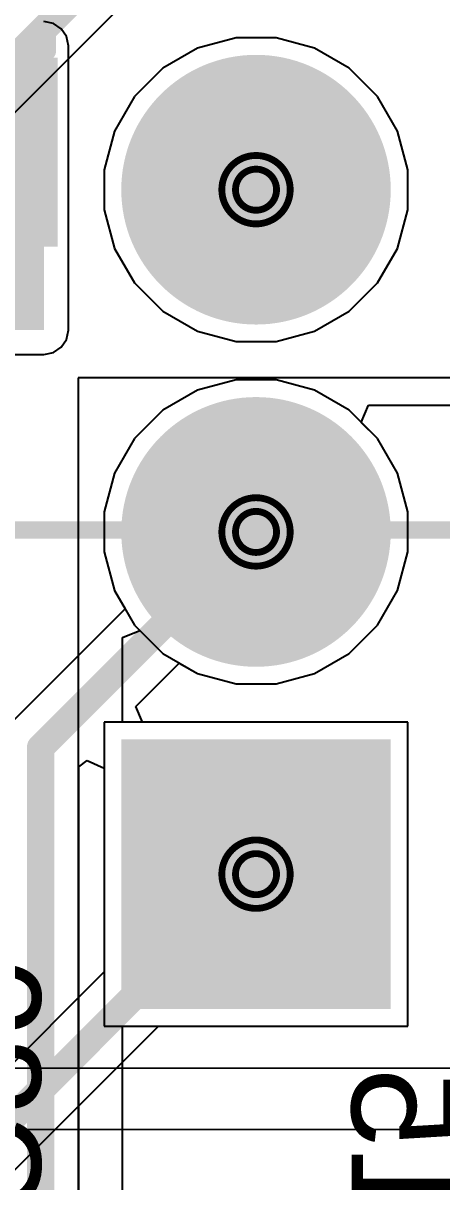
# Model space of a CAD drawing. Header units: inches. Extents: x -6 to 430, y 0 to 90.
# Drawn here: x 36.52 to 39.63, y 20.16 to 28.76 of the extents above; entities that cross this region are included whole.
import ezdxf

# ---------------------------------------------------------------- set-up
doc = ezdxf.new("R2010")
doc.units = ezdxf.units.IN
for name, color, linetype in [('Board_Outline', 56, 'Continuous'), ('Bottom Layer', 5, 'Continuous'), ('Bottom Overlay', 54, 'Continuous'), ('Bottom Paste', 16, 'Continuous'), ('Bottom Solder', 6, 'Continuous'), ('Drill Drawing', 1, 'Continuous'), ('Layer 1', 16, 'Continuous'), ('Layer 2', 76, 'Continuous'), ('Mechanical 1', 6, 'Continuous'), ('Multi-Layer', 9, 'Continuous'), ('Pad Holes', 156, 'Continuous'), ('Top Layer', 1, 'Continuous'), ('Top Solder', 216, 'Continuous')]:
    doc.layers.add(name, color=color, linetype=linetype)
doc.styles.add('Arial', font='', dxfattribs={"height": 0.2})
doc.styles.get('Arial').set_extended_font_data('Arial')

msp = doc.modelspace()

# ---------------------------------------------------------------- hatches: boundary and pattern name
at = {"layer": 'Bottom Layer'}
for points in [[(35.3282, 26.484), (36.6744, 26.484), (36.6744, 28.5922), (35.3282, 28.5922)], [(35.354, 27.2048), (35.354, 28.4048), (36.674, 28.4048), (36.674, 27.2048)], [(33.4705, 26.484), (36.6744, 26.484), (36.6744, 28.11), (33.4705, 28.11)], [(37.2992, 21.4954), (37.2992, 23.3954), (39.1992, 23.3954), (39.1992, 21.4954)]]:
    msp.add_hatch(color=5, dxfattribs=at).paths.add_polyline_path(points)
h = msp.add_hatch(color=5, dxfattribs=at)
edge = h.paths.add_edge_path()
edge.add_arc((38.2492, 27.5254), 0.95, 0, 360)
h = msp.add_hatch(color=5, dxfattribs=at)
edge = h.paths.add_edge_path()
edge.add_arc((38.2492, 24.9854), 0.95, 0, 360)
at = {"layer": 'Bottom Paste'}
msp.add_hatch(color=16, dxfattribs=at).paths.add_polyline_path([(35.354, 27.2048), (35.354, 28.4048), (36.674, 28.4048), (36.674, 27.2048)])
at = {"layer": 'Bottom Solder'}
for points in [[(35.2524, 27.1032), (35.2524, 28.5064), (36.7756, 28.5064), (36.7756, 27.1032)], [(37.2484, 21.4446), (37.2484, 23.4462), (39.25, 23.4462), (39.25, 21.4446)]]:
    msp.add_hatch(color=6, dxfattribs=at).paths.add_polyline_path(points)
h = msp.add_hatch(color=6, dxfattribs=at)
edge = h.paths.add_edge_path()
edge.add_arc((38.2492, 27.5254), 1.0008, 0, 360)
h = msp.add_hatch(color=6, dxfattribs=at)
edge = h.paths.add_edge_path()
edge.add_arc((38.2492, 24.9854), 1.0008, 0, 360)
at = {"layer": 'Layer 1'}
h = msp.add_hatch(color=16, dxfattribs=at)
edge = h.paths.add_edge_path()
edge.add_arc((38.2492, 27.5254), 0.95, 0, 360)
h = msp.add_hatch(color=16, dxfattribs=at)
edge = h.paths.add_edge_path()
edge.add_arc((38.2492, 24.9854), 0.95, 0, 360)
msp.add_hatch(color=16, dxfattribs=at).paths.add_polyline_path([(37.2992, 21.4954), (37.2992, 23.3954), (39.1992, 23.3954), (39.1992, 21.4954)])
at = {"layer": 'Layer 2'}
h = msp.add_hatch(color=76, dxfattribs=at)
edge = h.paths.add_edge_path()
edge.add_arc((38.2492, 27.5254), 0.95, 0, 360)
h = msp.add_hatch(color=76, dxfattribs=at)
edge = h.paths.add_edge_path()
edge.add_arc((38.2492, 24.9854), 0.95, 0, 360)
msp.add_hatch(color=76, dxfattribs=at).paths.add_polyline_path([(37.2992, 21.4954), (37.2992, 23.3954), (39.1992, 23.3954), (39.1992, 21.4954)])
at = {"layer": 'Multi-Layer'}
h = msp.add_hatch(color=9, dxfattribs=at)
edge = h.paths.add_edge_path()
edge.add_arc((38.2492, 27.5254), 0.95, 0, 360)
h = msp.add_hatch(color=9, dxfattribs=at)
edge = h.paths.add_edge_path()
edge.add_arc((38.2492, 24.9854), 0.95, 0, 360)
msp.add_hatch(color=9, dxfattribs=at).paths.add_polyline_path([(37.2992, 21.4954), (37.2992, 23.3954), (39.1992, 23.3954), (39.1992, 21.4954)])
at = {"layer": 'Pad Holes'}
h = msp.add_hatch(color=7, dxfattribs=at)
edge = h.paths.add_edge_path()
edge.add_arc((38.2492, 27.5254), 0.515, 0, 360)
h = msp.add_hatch(color=7, dxfattribs=at)
edge = h.paths.add_edge_path()
edge.add_arc((38.2492, 24.9854), 0.515, 0, 360)
h = msp.add_hatch(color=7, dxfattribs=at)
edge = h.paths.add_edge_path()
edge.add_arc((38.2492, 22.4454), 0.515, 0, 360)
at = {"layer": 'Top Layer'}
h = msp.add_hatch(color=1, dxfattribs=at)
edge = h.paths.add_edge_path()
edge.add_arc((38.2492, 27.5254), 0.95, 0, 360)
h = msp.add_hatch(color=1, dxfattribs=at)
edge = h.paths.add_edge_path()
edge.add_arc((38.2492, 24.9854), 0.95, 0, 360)
msp.add_hatch(color=1, dxfattribs=at).paths.add_polyline_path([(37.2992, 21.4954), (37.2992, 23.3954), (39.1992, 23.3954), (39.1992, 21.4954)])
at = {"layer": 'Top Solder'}
h = msp.add_hatch(color=216, dxfattribs=at)
edge = h.paths.add_edge_path()
edge.add_arc((38.2492, 27.5254), 1.0008, 0, 360)
h = msp.add_hatch(color=216, dxfattribs=at)
edge = h.paths.add_edge_path()
edge.add_arc((38.2492, 24.9854), 1.0008, 0, 360)
msp.add_hatch(color=216, dxfattribs=at).paths.add_polyline_path([(37.2484, 21.4446), (37.2484, 23.4462), (39.25, 23.4462), (39.25, 21.4446)])

# ---------------------------------------------------------------- linework, layer by layer
at = {"layer": 'Board_Outline'}
msp.add_lwpolyline([(22.5, 25, 0.127, 0.127, 0), (45, 25, 0.127, 0.127, 0)], format="xyseb", dxfattribs=at)
at = {"layer": 'Bottom Layer'}
for p, q in [((36.7438, 28.7597), (36.6744, 28.7735)), ((36.8026, 28.7204), (36.7438, 28.7597)), ((36.8419, 28.6616), (36.8026, 28.7204)), ((36.8557, 28.5922), (36.8419, 28.6616)), ((38.1007, 28.6532), (37.8139, 28.5763)), ((38.3977, 28.6532), (38.1007, 28.6532)), ((38.6845, 28.5763), (38.3977, 28.6532)), ((36.8557, 26.484), (36.8557, 28.5922)), ((37.8139, 28.5763), (37.5567, 28.4279)), ((38.9417, 28.4279), (38.6845, 28.5763)), ((37.5567, 28.4279), (37.3467, 28.2179)), ((39.1517, 28.2179), (38.9417, 28.4279)), ((37.3467, 28.2179), (37.1983, 27.9607)), ((39.3001, 27.9607), (39.1517, 28.2179)), ((37.1983, 27.9607), (37.1214, 27.6739)), ((39.377, 27.6739), (39.3001, 27.9607)), ((37.1214, 27.6739), (37.1214, 27.3769)), ((39.377, 27.3769), (39.377, 27.6739)), ((37.1214, 27.3769), (37.1983, 27.0901)), ((39.3001, 27.0901), (39.377, 27.3769)), ((37.1983, 27.0901), (37.3467, 26.8329)), ((39.1517, 26.8329), (39.3001, 27.0901)), ((37.3467, 26.8329), (37.5567, 26.6229)), ((38.9417, 26.6229), (39.1517, 26.8329)), ((37.5567, 26.6229), (37.8139, 26.4745)), ((38.6845, 26.4745), (38.9417, 26.6229)), ((36.8026, 26.3558), (36.8419, 26.4146)), ((36.8419, 26.4146), (36.8557, 26.484)), ((37.8139, 26.4745), (38.1007, 26.3976)), ((38.3977, 26.3976), (38.6845, 26.4745)), ((36.6744, 26.3027), (36.7438, 26.3165)), ((36.7438, 26.3165), (36.8026, 26.3558)), ((38.1007, 26.3976), (38.3977, 26.3976)), ((33.4705, 26.3027), (36.6744, 26.3027)), ((38.1007, 26.1132), (37.8139, 26.0363)), ((38.3977, 26.1132), (38.1007, 26.1132)), ((38.6845, 26.0363), (38.3977, 26.1132)), ((37.8139, 26.0363), (37.5567, 25.8879)), ((38.9417, 25.8879), (38.6845, 26.0363)), ((37.5567, 25.8879), (37.3467, 25.6779)), ((39.1517, 25.6779), (38.9417, 25.8879)), ((37.3467, 25.6779), (37.1983, 25.4207)), ((39.3001, 25.4207), (39.1517, 25.6779)), ((37.1983, 25.4207), (37.1214, 25.1339)), ((39.377, 25.1339), (39.3001, 25.4207)), ((37.1214, 25.1339), (37.1214, 24.8369)), ((39.377, 24.8369), (39.377, 25.1339)), ((37.1214, 24.8369), (37.1983, 24.5501)), ((39.3001, 24.5501), (39.377, 24.8369)), ((37.1983, 24.5501), (37.3467, 24.2929)), ((39.1517, 24.2929), (39.3001, 24.5501)), ((37.3467, 24.2929), (37.5567, 24.0829)), ((38.9417, 24.0829), (39.1517, 24.2929)), ((37.5567, 24.0829), (37.8139, 23.9345)), ((38.6845, 23.9345), (38.9417, 24.0829)), ((37.8139, 23.9345), (38.1007, 23.8576)), ((38.3977, 23.8576), (38.6845, 23.9345)), ((38.1007, 23.8576), (38.3977, 23.8576)), ((39.377, 23.5732), (37.1214, 23.5732)), ((37.1214, 23.5732), (37.1214, 21.7205)), ((39.377, 21.3176), (39.377, 23.5732)), ((37.1214, 21.7205), (35.5404, 20.1395)), ((35.8598, 19.6532), (37.5243, 21.3176)), ((37.5243, 21.3176), (39.377, 21.3176))]:
    msp.add_line(p, q, dxfattribs=at)
msp.add_lwpolyline([(35.6584, 19.8546, 0.2032, 0.2032, 0), (38.2492, 22.4454, 0.2032, 0.2032, 0)], format="xyseb", dxfattribs=at)
msp.add_lwpolyline([(38.1984, 22.4454, 0.1016, 0.1016, 1), (38.3, 22.4454, 0.1016, 0.1016, 1)], format="xyseb", close=True, dxfattribs=at)
at = {"layer": 'Bottom Overlay'}
msp.add_lwpolyline([(36.6998, 28.5508, 0.127, 0.127, 0), (36.6998, 29.0588, 0.127, 0.127, 0)], format="xyseb", dxfattribs=at)
msp.add_lwpolyline([(36.668, 28.5508, 0.0635, 0.0635, 1), (36.7315, 28.5508, 0.0635, 0.0635, 1)], format="xyseb", close=True, dxfattribs=at)
at = {"layer": 'Drill Drawing'}
for points in [[(38.5032, 27.5254, 0.0508, 0.0508, 1), (37.9952, 27.5254, 0.0508, 0.0508, 1)], [(38.4016, 27.5254, 0.0508, 0.0508, 1), (38.0968, 27.5254, 0.0508, 0.0508, 1)], [(37.9825, 27.5254, 0.0254, 0.0254, 1), (38.0079, 27.5254, 0.0254, 0.0254, 1)], [(38.0841, 27.5254, 0.0254, 0.0254, 1), (38.1095, 27.5254, 0.0254, 0.0254, 1)], [(38.3889, 27.5254, 0.0254, 0.0254, 1), (38.4143, 27.5254, 0.0254, 0.0254, 1)], [(38.4905, 27.5254, 0.0254, 0.0254, 1), (38.5159, 27.5254, 0.0254, 0.0254, 1)], [(38.5032, 24.9854, 0.0508, 0.0508, 1), (37.9952, 24.9854, 0.0508, 0.0508, 1)], [(38.4016, 24.9854, 0.0508, 0.0508, 1), (38.0968, 24.9854, 0.0508, 0.0508, 1)], [(37.9825, 24.9854, 0.0254, 0.0254, 1), (38.0079, 24.9854, 0.0254, 0.0254, 1)], [(38.0841, 24.9854, 0.0254, 0.0254, 1), (38.1095, 24.9854, 0.0254, 0.0254, 1)], [(38.3889, 24.9854, 0.0254, 0.0254, 1), (38.4143, 24.9854, 0.0254, 0.0254, 1)], [(38.4905, 24.9854, 0.0254, 0.0254, 1), (38.5159, 24.9854, 0.0254, 0.0254, 1)], [(38.5032, 22.4454, 0.0508, 0.0508, 1), (37.9952, 22.4454, 0.0508, 0.0508, 1)], [(38.4016, 22.4454, 0.0508, 0.0508, 1), (38.0968, 22.4454, 0.0508, 0.0508, 1)], [(37.9825, 22.4454, 0.0254, 0.0254, 1), (38.0079, 22.4454, 0.0254, 0.0254, 1)], [(38.0841, 22.4454, 0.0254, 0.0254, 1), (38.1095, 22.4454, 0.0254, 0.0254, 1)], [(38.3889, 22.4454, 0.0254, 0.0254, 1), (38.4143, 22.4454, 0.0254, 0.0254, 1)], [(38.4905, 22.4454, 0.0254, 0.0254, 1), (38.5159, 22.4454, 0.0254, 0.0254, 1)]]:
    msp.add_lwpolyline(points, format="xyseb", close=True, dxfattribs=at)
at = {"layer": 'Layer 1'}
for p, q in [((35.7813, 27.4233), (37.5389, 29.1808)), ((38.1007, 28.6532), (37.8139, 28.5763)), ((38.3977, 28.6532), (38.1007, 28.6532)), ((38.6845, 28.5763), (38.3977, 28.6532)), ((37.8139, 28.5763), (37.5567, 28.4279)), ((38.9417, 28.4279), (38.6845, 28.5763)), ((37.5567, 28.4279), (37.3467, 28.2179)), ((39.1517, 28.2179), (38.9417, 28.4279)), ((37.3467, 28.2179), (37.1983, 27.9607)), ((39.3001, 27.9607), (39.1517, 28.2179)), ((37.1983, 27.9607), (37.1214, 27.6739)), ((39.377, 27.6739), (39.3001, 27.9607)), ((37.1214, 27.6739), (37.1214, 27.3769)), ((39.377, 27.3769), (39.377, 27.6739)), ((37.1214, 27.3769), (37.1983, 27.0901)), ((39.3001, 27.0901), (39.377, 27.3769)), ((37.1983, 27.0901), (37.3467, 26.8329)), ((39.1517, 26.8329), (39.3001, 27.0901)), ((37.3467, 26.8329), (37.5567, 26.6229)), ((38.9417, 26.6229), (39.1517, 26.8329)), ((37.5567, 26.6229), (37.8139, 26.4745)), ((38.6845, 26.4745), (38.9417, 26.6229)), ((37.8139, 26.4745), (38.1007, 26.3976)), ((38.3977, 26.3976), (38.6845, 26.4745)), ((38.1007, 26.3976), (38.3977, 26.3976)), ((38.1007, 26.1132), (37.8139, 26.0363)), ((38.3977, 26.1132), (38.1007, 26.1132)), ((38.6845, 26.0363), (38.3977, 26.1132)), ((37.8139, 26.0363), (37.5567, 25.8879)), ((38.9417, 25.8879), (38.6845, 26.0363)), ((37.5567, 25.8879), (37.3467, 25.6779)), ((39.1517, 25.6779), (38.9417, 25.8879)), ((37.3467, 25.6779), (37.1983, 25.4207)), ((39.3001, 25.4207), (39.1517, 25.6779)), ((37.1983, 25.4207), (37.1214, 25.1339)), ((39.377, 25.1339), (39.3001, 25.4207)), ((37.1214, 25.1339), (37.1214, 24.8369)), ((39.377, 24.8369), (39.377, 25.1339)), ((37.1214, 24.8369), (37.1983, 24.5501)), ((39.3001, 24.5501), (39.377, 24.8369)), ((37.1983, 24.5501), (37.2761, 24.4152)), ((39.1517, 24.2929), (39.3001, 24.5501)), ((37.2761, 24.4152), (36.4476, 23.5866)), ((38.9417, 24.0829), (39.1517, 24.2929)), ((38.6845, 23.9345), (38.9417, 24.0829)), ((37.3572, 23.6905), (37.679, 24.0123)), ((37.679, 24.0123), (37.8139, 23.9345)), ((37.8139, 23.9345), (38.1007, 23.8576)), ((38.3977, 23.8576), (38.6845, 23.9345)), ((38.1007, 23.8576), (38.3977, 23.8576)), ((37.4058, 23.5732), (37.3572, 23.6905)), ((39.377, 23.5732), (37.4058, 23.5732)), ((39.377, 21.3176), (39.377, 23.5732)), ((36.9339, 23.2417), (36.9948, 23.2898)), ((36.9339, 18.3814), (36.9339, 23.2417)), ((36.9948, 23.2898), (37.1214, 23.2331)), ((37.1214, 23.2331), (37.1214, 21.3176)), ((37.1214, 21.3176), (39.377, 21.3176))]:
    msp.add_line(p, q, dxfattribs=at)
for points in [[(35.0488, 27.0936, 0.2032, 0.2032, 0), (38.0206, 30.0654, 0.2032, 0.2032, 0)], [(36.649, 23.3852, 0.2032, 0.2032, 0), (38.2492, 24.9854, 0.2032, 0.2032, 0)], [(36.649, 18.3814, 0.2032, 0.2032, 0), (36.649, 23.3852, 0.2032, 0.2032, 0)]]:
    msp.add_lwpolyline(points, format="xyseb", dxfattribs=at)
for points in [[(38.1984, 24.9854, 0.1016, 0.1016, 1), (38.3, 24.9854, 0.1016, 0.1016, 1)], [(36.5982, 23.3852, 0.1016, 0.1016, 1), (36.6998, 23.3852, 0.1016, 0.1016, 1)], [(36.5982, 23.3852, 0.1016, 0.1016, 1), (36.6998, 23.3852, 0.1016, 0.1016, 1)]]:
    msp.add_lwpolyline(points, format="xyseb", close=True, dxfattribs=at)
at = {"layer": 'Layer 2'}
for p, q in [((42.1354, 26.1284), (36.9284, 26.1284)), ((36.9284, 26.1284), (36.9284, 17.467)), ((39.0313, 25.7982), (39.084, 25.9252)), ((39.084, 25.9252), (39.9544, 25.9252)), ((39.1517, 25.6779), (39.0313, 25.7982)), ((39.3001, 25.4207), (39.1517, 25.6779)), ((39.377, 25.1339), (39.3001, 25.4207)), ((39.377, 24.8369), (39.377, 25.1339)), ((39.3001, 24.5501), (39.377, 24.8369)), ((39.1517, 24.2929), (39.3001, 24.5501)), ((37.2586, 24.2015), (37.3856, 24.2541)), ((37.3856, 24.2541), (37.5567, 24.0829)), ((38.9417, 24.0829), (39.1517, 24.2929)), ((37.2586, 23.5732), (37.2586, 24.2015)), ((37.5567, 24.0829), (37.8139, 23.9345)), ((38.6845, 23.9345), (38.9417, 24.0829)), ((37.8139, 23.9345), (38.1007, 23.8576)), ((38.3977, 23.8576), (38.6845, 23.9345)), ((38.1007, 23.8576), (38.3977, 23.8576)), ((39.377, 23.5732), (37.2586, 23.5732)), ((39.377, 21.3176), (39.377, 23.5732)), ((37.2586, 17.1368), (37.2586, 21.3176)), ((37.2586, 21.3176), (39.377, 21.3176))]:
    msp.add_line(p, q, dxfattribs=at)
at = {"layer": 'Mechanical 1'}
for points in [[(32.4645, 21.0051, 0.0127, 0.0127, 0), (43.5145, 21.0051, 0.0127, 0.0127, 0)], [(32.9145, 20.5501, 0.0127, 0.0127, 0), (43.3645, 20.5501, 0.0127, 0.0127, 0)]]:
    msp.add_lwpolyline(points, format="xyseb", dxfattribs=at)
at = {"layer": 'Top Layer'}
for p, q in [((38.1007, 28.6532), (37.8139, 28.5763)), ((38.3977, 28.6532), (38.1007, 28.6532)), ((38.6845, 28.5763), (38.3977, 28.6532)), ((37.8139, 28.5763), (37.5567, 28.4279)), ((38.9417, 28.4279), (38.6845, 28.5763)), ((37.5567, 28.4279), (37.3467, 28.2179)), ((39.1517, 28.2179), (38.9417, 28.4279)), ((37.3467, 28.2179), (37.1983, 27.9607)), ((39.3001, 27.9607), (39.1517, 28.2179)), ((37.1983, 27.9607), (37.1214, 27.6739)), ((39.377, 27.6739), (39.3001, 27.9607)), ((37.1214, 27.6739), (37.1214, 27.3769)), ((39.377, 27.3769), (39.377, 27.6739)), ((37.1214, 27.3769), (37.1983, 27.0901)), ((39.3001, 27.0901), (39.377, 27.3769)), ((37.1983, 27.0901), (37.3467, 26.8329)), ((39.1517, 26.8329), (39.3001, 27.0901)), ((37.3467, 26.8329), (37.5567, 26.6229)), ((38.9417, 26.6229), (39.1517, 26.8329)), ((37.5567, 26.6229), (37.8139, 26.4745)), ((38.6845, 26.4745), (38.9417, 26.6229)), ((37.8139, 26.4745), (38.1007, 26.3976)), ((38.3977, 26.3976), (38.6845, 26.4745)), ((38.1007, 26.3976), (38.3977, 26.3976)), ((38.1007, 26.1132), (37.8139, 26.0363)), ((38.3977, 26.1132), (38.1007, 26.1132)), ((38.6845, 26.0363), (38.3977, 26.1132)), ((37.8139, 26.0363), (37.5567, 25.8879)), ((38.9417, 25.8879), (38.6845, 26.0363)), ((37.5567, 25.8879), (37.3467, 25.6779)), ((39.1517, 25.6779), (38.9417, 25.8879)), ((37.3467, 25.6779), (37.1983, 25.4207)), ((39.3001, 25.4207), (39.1517, 25.6779)), ((37.1983, 25.4207), (37.1214, 25.1339)), ((39.377, 25.1339), (39.3001, 25.4207)), ((37.1214, 25.1339), (37.1214, 24.8369)), ((39.377, 24.8369), (39.377, 25.1339)), ((37.1214, 24.8369), (37.1983, 24.5501)), ((39.3001, 24.5501), (39.377, 24.8369)), ((37.1983, 24.5501), (37.3467, 24.2929)), ((39.1517, 24.2929), (39.3001, 24.5501)), ((37.3467, 24.2929), (37.5567, 24.0829)), ((38.9417, 24.0829), (39.1517, 24.2929)), ((37.5567, 24.0829), (37.8139, 23.9345)), ((38.6845, 23.9345), (38.9417, 24.0829)), ((37.8139, 23.9345), (38.1007, 23.8576)), ((38.3977, 23.8576), (38.6845, 23.9345)), ((38.1007, 23.8576), (38.3977, 23.8576)), ((39.377, 23.5732), (37.1214, 23.5732)), ((37.1214, 23.5732), (37.1214, 21.3176)), ((39.377, 21.3176), (39.377, 23.5732)), ((37.1214, 21.3176), (39.377, 21.3176))]:
    msp.add_line(p, q, dxfattribs=at)

# ---------------------------------------------------------------- texts
at = {"layer": 'Bottom Overlay', "style": 'Arial', "text_generation_flag": 2}
for s, p in [('C29', (35.8871, 19.8803)), ('R15', (38.9605, 19.0548))]:
    msp.add_text(s, height=0.762, rotation=270, dxfattribs=at).set_placement(p)

doc.saveas('drawing.dxf')
